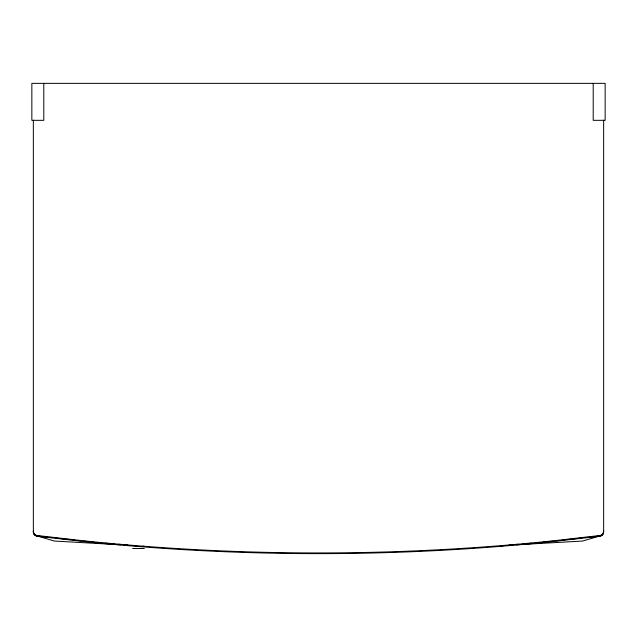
<?xml version="1.0" encoding="UTF-8"?>
<svg xmlns="http://www.w3.org/2000/svg" width="637" height="637" viewBox="0 0 637 637"><rect width="100%" height="100%" fill="white"/><g stroke="black" fill="none" stroke-linecap="round" stroke-linejoin="round"><path stroke-width="0.96" d="M599.72 535.51L554.23 540.717A2278.087 2278.087 0 0 1 82.77 540.717L37.28 535.51M599.72 536.203L554.23 541.41A2278.087 2278.087 0 0 1 82.77 541.41L37.28 536.203M556.212 540.821L559.175 540.495M562.145 540.168L565.107 539.834M567.089 539.619L571.039 539.181M573.021 538.966L575.983 538.631M578.953 538.305L581.915 537.978M584.885 537.652L587.847 537.317M589.83 537.102L593.78 536.665M595.762 536.45L599.72 536.012L582.6 541.044L516.129 544.786M509.17 545.113L511.145 544.938A2276.622 2197.626 0 0 1 509.162 545.137L513.151 544.953M518.04 544.309L516.066 544.492A2276.622 2197.626 0 0 0 517.985 544.404M501.319 545.758A2357.824 2357.824 0 0 0 503.278 545.598A2276.622 2197.626 0 0 1 501.319 545.758L503.278 545.567M132.639 548.521L144.344 548.521M120.871 544.786L54.4 541.044L37.28 536.012L41.238 536.45M123.849 544.953L127.814 545.176L125.855 544.938A2276.622 2197.626 0 0 0 127.838 545.137M134.526 545.622L136.374 545.75M142.959 546.212L144.344 546.315M118.96 544.309L120.934 544.492A2276.622 2197.626 0 0 1 119.015 544.404M43.22 536.665L47.17 537.102M49.153 537.317L52.115 537.652M55.085 537.978L58.047 538.305M61.017 538.631L63.979 538.966M65.961 539.181L69.911 539.619M71.893 539.834L74.855 540.168M77.825 540.495L80.788 540.821M603.653 120.138L603.653 531.688A4.507 4.507 0 0 1 599.72 536.235M593.206 83.359L593.206 120.329L605.15 120.329L605.15 83.359L31.85 83.359L31.85 120.329L43.794 120.329L43.794 83.359M33.347 120.138L33.347 531.688A4.507 4.507 0 0 0 37.28 536.235M603.629 530.995A4.507 4.507 0 0 1 599.72 535.542M37.28 535.542A4.507 4.507 0 0 1 33.371 530.995M36.755 535.908A4.403 4.403 0 0 1 33.331 531.648A4.507 4.348 0 0 0 36.747 535.94M600.253 535.94A4.507 4.348 0 0 0 603.621 531.648A4.403 4.403 0 0 1 600.245 535.908M553.25 541.139A2276.622 2197.626 0 0 1 550.32 541.434M546.403 541.816A2276.622 2197.626 0 0 1 543.465 542.095M539.547 542.469A2276.622 2197.626 0 0 1 536.609 542.748M531.712 543.194A2276.622 2197.626 0 0 1 529.745 543.377M524.848 543.807A2276.622 2197.626 0 0 1 522.889 543.982M135.681 545.758A2276.622 2197.626 0 0 1 133.722 545.606M114.111 543.982A2276.622 2197.626 0 0 1 112.152 543.807M107.255 543.377A2276.622 2197.626 0 0 1 105.288 543.194M100.391 542.748A2276.622 2197.626 0 0 1 97.453 542.469M93.535 542.095A2276.622 2197.626 0 0 1 90.597 541.816M86.68 541.434A2276.622 2197.626 0 0 1 83.75 541.139"/></g></svg>
